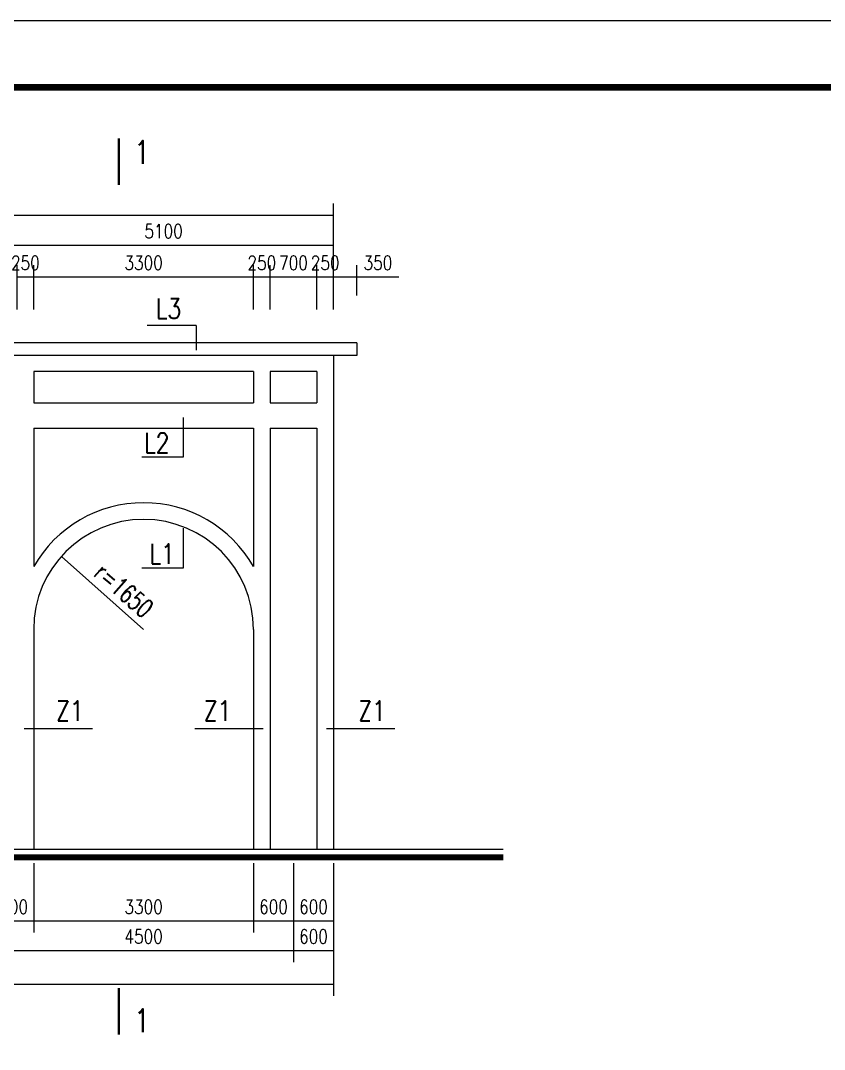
# Model space of a CAD drawing. Extents: x 0 to 180077, y 0 to 85122.
# Drawn here: x 84002 to 96067, y 26603 to 42045 of the extents above; entities that cross this region are included whole.
import ezdxf
from ezdxf.enums import TextEntityAlignment as Align

# ---------------------------------------------------------------- set-up
doc = ezdxf.new("R2010")
doc.units = 0
doc.header["$LTSCALE"] = 1000
doc.header["$MEASUREMENT"] = 0
for name, color, linetype in [('PUB_DIM', 3, 'Continuous'), ('PUB_TITLE', 4, 'Continuous'), ('文字', 3, 'Continuous'), ('柱子', 8, 'Continuous'), ('粗可见', 140, 'Continuous')]:
    doc.layers.add(name, color=color, linetype=linetype)
doc.styles.add('DIM_FONT', font='SIMPLEX.shx', dxfattribs={"width": 0.8})
doc.styles.add('QH1', font='txt1.shx', dxfattribs={"width": 0.7, "bigfont": 'HZTXT.shx'})
doc.styles.add('SIMP', font='TXT.shx', dxfattribs={"width": 0.8, "bigfont": 'HZTXT.shx'})
doc.dimstyles.new('DIMN70', dxfattribs={"dimscale": 0.7, "dimtxt": 300, "dimasz": 1, "dimexe": 250, "dimexo": 300, "dimgap": 150, "dimtad": 1, "dimdec": 0, "dimzin": 0, "dimdsep": 46, "dimtxsty": 'DIM_FONT', "dimcen": 0.09, "dimclrt": 7, "dimadec": 0, "dimazin": 0, "dimtfac": 1, "dimtdec": 0, "dimtix": 1, "dimtmove": 2, "dimatfit": 3, "dimfxl": 1, "dimtolj": 1, "dimtzin": 0, "dimarcsym": 0})

# ---------------------------------------------------------------- blocks, each defined once
blk = doc.blocks.new('*U209')
at = {"color": 0, "lineweight": -2}
for p, q in [((88698.68425311148, 37917.49470417202), (88698.68425311148, 38374.49408426881)), ((89048.68425311148, 37917.49470417202), (89048.68425311148, 38374.49408426881)), ((88699.38425311148, 38199.49408426881), (89047.98425311148, 38199.49408426881)), ((88699.38425311148, 38199.49408426881), (89047.98425311148, 38199.49408426881)), ((89048.68425311148, 38199.49408426881), (89681.44825311148, 38199.49408426881)), ((89048.68425311148, 38199.49408426881), (89681.44825311148, 38199.49408426881))]:
    blk.add_line(p, q, dxfattribs=at)
at = {"color": 0}
for points in [[(88698.68425311148, 38199.49408426881), (88697.98425311148, 38199.37741760214), (88697.98425311148, 38199.61075093548)], [(89048.68425311148, 38199.49408426881), (89049.38425311148, 38199.37741760214), (89049.38425311148, 38199.61075093548)]]:
    blk.add_solid(points, dxfattribs=at)
at = {"color": 7, "insert": (89365.41625311149, 38409.49408426881), "char_height": 210, "width": 1e-09, "attachment_point": 5, "style": 'DIM_FONT'}
blk.add_mtext('\\A1;350', dxfattribs=at)
blk = doc.blocks.new('*U220')
at = {"color": 0, "lineweight": -2}
for p, q in [((72498.68425311148, 38633.52309317887), (72498.68425311148, 39300.52247326076)), ((88698.68425311148, 38633.52309317887), (88698.68425311148, 39300.52247326076)), ((72499.38425311148, 39125.52247326076), (88697.98425311148, 39125.52247326076)), ((72499.38425311148, 39125.52247326076), (88697.98425311148, 39125.52247326076))]:
    blk.add_line(p, q, dxfattribs=at)
at = {"color": 0}
for points in [[(72498.68425311148, 39125.52247326076), (72499.38425311148, 39125.40580659409), (72499.38425311148, 39125.63913992743)], [(88698.68425311148, 39125.52247326076), (88697.98425311148, 39125.40580659409), (88697.98425311148, 39125.63913992743)]]:
    blk.add_solid(points, dxfattribs=at)
at = {"color": 7, "insert": (80598.68425311148, 39335.52247326076), "char_height": 210, "width": 1e-09, "attachment_point": 5, "style": 'DIM_FONT'}
blk.add_mtext('\\A1;16200', dxfattribs=at)
blk = doc.blocks.new('*U221')
at = {"color": 0, "lineweight": -2}
for p, q in [((87498.68894535303, 29398.11349053681), (87498.68894535303, 28359.78686726093)), ((88098.68893910944, 29398.11349053681), (88098.68893910944, 28359.78686726093)), ((87497.98894535303, 28534.78686726093), (87497.28894535304, 28534.78686726093)), ((87497.98894535303, 28534.78686726093), (87497.28894535304, 28534.78686726093)), ((87498.68894535303, 28534.78686726093), (88098.68893910944, 28534.78686726093)), ((88099.38893910944, 28534.78686726093), (88100.08893910944, 28534.78686726093)), ((88099.38893910944, 28534.78686726093), (88100.08893910944, 28534.78686726093))]:
    blk.add_line(p, q, dxfattribs=at)
at = {"color": 0}
for points in [[(87498.68894535303, 28534.78686726093), (87497.98894535303, 28534.67020059426), (87497.98894535303, 28534.9035339276)], [(88098.68893910944, 28534.78686726093), (88099.38893910944, 28534.67020059426), (88099.38893910944, 28534.9035339276)]]:
    blk.add_solid(points, dxfattribs=at)
at = {"color": 7, "insert": (87798.68894223124, 28744.78686726093), "char_height": 210, "width": 1e-09, "attachment_point": 5, "style": 'DIM_FONT'}
blk.add_mtext('\\A1;600', dxfattribs=at)
blk = doc.blocks.new('*U222')
at = {"color": 0, "lineweight": -2}
for p, q in [((84198.68895162642, 29398.11349053681), (84198.68895162642, 28359.78686726093)), ((87498.68894283473, 29398.11349053681), (87498.68894283473, 28359.78686726093)), ((84199.38895162642, 28534.78686726093), (87497.98894283474, 28534.78686726093)), ((84199.38895162642, 28534.78686726093), (87497.98894283474, 28534.78686726093))]:
    blk.add_line(p, q, dxfattribs=at)
at = {"color": 0}
for points in [[(84198.68895162642, 28534.78686726093), (84199.38895162642, 28534.67020059426), (84199.38895162642, 28534.9035339276)], [(87498.68894283473, 28534.78686726093), (87497.98894283474, 28534.67020059426), (87497.98894283474, 28534.9035339276)]]:
    blk.add_solid(points, dxfattribs=at)
at = {"color": 7, "insert": (85848.68894723058, 28744.78686726093), "char_height": 210, "width": 1e-09, "attachment_point": 5, "style": 'DIM_FONT'}
blk.add_mtext('\\A1;3300', dxfattribs=at)
blk = doc.blocks.new('*U232')
at = {"color": 0, "lineweight": -2}
for p, q in [((88098.68894389272, 29398.11349053681), (88098.68894389272, 28359.78686726093)), ((88698.68425311148, 29398.11349053681), (88698.68425311148, 28359.78686726093)), ((88097.98894389272, 28534.78686726093), (88097.28894389272, 28534.78686726093)), ((88097.98894389272, 28534.78686726093), (88097.28894389272, 28534.78686726093)), ((88098.68894389272, 28534.78686726093), (88698.68425311148, 28534.78686726093)), ((88699.38425311148, 28534.78686726093), (88700.08425311148, 28534.78686726093)), ((88699.38425311148, 28534.78686726093), (88700.08425311148, 28534.78686726093))]:
    blk.add_line(p, q, dxfattribs=at)
at = {"color": 0}
for points in [[(88098.68894389272, 28534.78686726093), (88097.98894389272, 28534.67020059426), (88097.98894389272, 28534.9035339276)], [(88698.68425311148, 28534.78686726093), (88699.38425311148, 28534.67020059426), (88699.38425311148, 28534.9035339276)]]:
    blk.add_solid(points, dxfattribs=at)
at = {"color": 7, "insert": (88398.6865985021, 28744.78686726093), "char_height": 210, "width": 1e-09, "attachment_point": 5, "style": 'DIM_FONT'}
blk.add_mtext('\\A1;600', dxfattribs=at)
blk = doc.blocks.new('*U234')
at = {"color": 0, "lineweight": -2}
for p, q in [((83598.68894790113, 29398.11349053681), (83598.68894790113, 28359.78686726093)), ((84198.68894283473, 29398.11349053681), (84198.68894283473, 28359.78686726093)), ((83597.98894790113, 28534.78686726093), (83597.28894790114, 28534.78686726093)), ((83597.98894790113, 28534.78686726093), (83597.28894790114, 28534.78686726093)), ((83598.68894790113, 28534.78686726093), (84198.68894283473, 28534.78686726093)), ((84199.38894283473, 28534.78686726093), (84200.08894283473, 28534.78686726093)), ((84199.38894283473, 28534.78686726093), (84200.08894283473, 28534.78686726093))]:
    blk.add_line(p, q, dxfattribs=at)
at = {"color": 0}
for points in [[(83598.68894790113, 28534.78686726093), (83597.98894790113, 28534.67020059426), (83597.98894790113, 28534.9035339276)], [(84198.68894283473, 28534.78686726093), (84199.38894283473, 28534.67020059426), (84199.38894283473, 28534.9035339276)]]:
    blk.add_solid(points, dxfattribs=at)
at = {"color": 7, "insert": (83898.68894536793, 28744.78686726093), "char_height": 210, "width": 1e-09, "attachment_point": 5, "style": 'DIM_FONT'}
blk.add_mtext('\\A1;600', dxfattribs=at)
blk = doc.blocks.new('*U236')
at = {"color": 0, "lineweight": -2}
for p, q in [((88098.68893805146, 28950.84623381495), (88098.68893805146, 27912.51961053908)), ((88698.68425311148, 28950.84623381495), (88698.68425311148, 27912.51961053908)), ((88097.98893805147, 28087.51961053908), (88097.28893805147, 28087.51961053908)), ((88097.98893805147, 28087.51961053908), (88097.28893805147, 28087.51961053908)), ((88098.68893805146, 28087.51961053908), (88698.68425311148, 28087.51961053908)), ((88699.38425311148, 28087.51961053908), (88700.08425311148, 28087.51961053908)), ((88699.38425311148, 28087.51961053908), (88700.08425311148, 28087.51961053908))]:
    blk.add_line(p, q, dxfattribs=at)
at = {"color": 0}
for points in [[(88098.68893805146, 28087.51961053908), (88097.98893805147, 28087.40294387241), (88097.98893805147, 28087.63627720575)], [(88698.68425311148, 28087.51961053908), (88699.38425311148, 28087.40294387241), (88699.38425311148, 28087.63627720575)]]:
    blk.add_solid(points, dxfattribs=at)
at = {"color": 7, "insert": (88398.68659558147, 28297.51961053908), "char_height": 210, "width": 1e-09, "attachment_point": 5, "style": 'DIM_FONT'}
blk.add_mtext('\\A1;600', dxfattribs=at)
blk = doc.blocks.new('*U237')
at = {"color": 0, "lineweight": -2}
for p, q in [((83598.68894429505, 28950.84623381495), (83598.68894429505, 27912.51961053908)), ((88098.68894685805, 28950.84623381495), (88098.68894685805, 27912.51961053908)), ((83599.38894429505, 28087.51961053908), (88097.98894685805, 28087.51961053908)), ((83599.38894429505, 28087.51961053908), (88097.98894685805, 28087.51961053908))]:
    blk.add_line(p, q, dxfattribs=at)
at = {"color": 0}
for points in [[(83598.68894429505, 28087.51961053908), (83599.38894429505, 28087.40294387241), (83599.38894429505, 28087.63627720575)], [(88098.68894685805, 28087.51961053908), (88097.98894685805, 28087.40294387241), (88097.98894685805, 28087.63627720575)]]:
    blk.add_solid(points, dxfattribs=at)
at = {"color": 7, "insert": (85848.68894557655, 28297.51961053908), "char_height": 210, "width": 1e-09, "attachment_point": 5, "style": 'DIM_FONT'}
blk.add_mtext('\\A1;4500', dxfattribs=at)
blk = doc.blocks.new('*U241')
at = {"color": 0, "lineweight": -2}
for p, q in [((72498.68425311148, 28745.20541769266), (72498.68425311148, 27409.3437935859)), ((88698.68425311148, 28745.20541769266), (88698.68425311148, 27409.3437935859)), ((72499.38425311148, 27584.3437935859), (88697.98425311148, 27584.3437935859)), ((72499.38425311148, 27584.3437935859), (88697.98425311148, 27584.3437935859))]:
    blk.add_line(p, q, dxfattribs=at)
at = {"color": 0}
for points in [[(72498.68425311148, 27584.3437935859), (72499.38425311148, 27584.22712691923), (72499.38425311148, 27584.46046025257)], [(88698.68425311148, 27584.3437935859), (88697.98425311148, 27584.22712691923), (88697.98425311148, 27584.46046025257)]]:
    blk.add_solid(points, dxfattribs=at)
at = {"color": 7, "insert": (80598.68425311148, 27794.3437935859), "char_height": 210, "width": 1e-09, "attachment_point": 5, "style": 'DIM_FONT'}
blk.add_mtext('\\A1;16200', dxfattribs=at)
blk = doc.blocks.new('*U2')
at = {"color": 0, "lineweight": -2}
for p, q in [((83948.60045202076, 37707.49470418692), (83948.60045202076, 38374.49408426881)), ((84198.60045200586, 37707.49470418692), (84198.60045200586, 38374.49408426881)), ((83947.90045202077, 38199.49408426881), (83947.20045202077, 38199.49408426881)), ((83947.90045202077, 38199.49408426881), (83947.20045202077, 38199.49408426881)), ((83948.60045202076, 38199.49408426881), (84198.60045200586, 38199.49408426881)), ((84199.30045200586, 38199.49408426881), (84200.00045200586, 38199.49408426881)), ((84199.30045200586, 38199.49408426881), (84200.00045200586, 38199.49408426881))]:
    blk.add_line(p, q, dxfattribs=at)
at = {"color": 0}
for points in [[(83948.60045202076, 38199.49408426881), (83947.90045202077, 38199.37741760214), (83947.90045202077, 38199.61075093548)], [(84198.60045200586, 38199.49408426881), (84199.30045200586, 38199.37741760214), (84199.30045200586, 38199.61075093548)]]:
    blk.add_solid(points, dxfattribs=at)
at = {"color": 7, "insert": (84073.60045201331, 38409.49408426881), "char_height": 210, "width": 1e-09, "attachment_point": 5, "style": 'DIM_FONT'}
blk.add_mtext('\\A1;250', dxfattribs=at)
blk = doc.blocks.new('*U13')
at = {"color": 0, "lineweight": -2}
for p, q in [((84198.60045200586, 37707.49470418692), (84198.60045200586, 38374.49408426881)), ((87498.60045203567, 37707.49470418692), (87498.60045203567, 38374.49408426881)), ((84199.30045200586, 38199.49408426881), (87497.90045203567, 38199.49408426881)), ((84199.30045200586, 38199.49408426881), (87497.90045203567, 38199.49408426881))]:
    blk.add_line(p, q, dxfattribs=at)
at = {"color": 0}
for points in [[(84198.60045200586, 38199.49408426881), (84199.30045200586, 38199.37741760214), (84199.30045200586, 38199.61075093548)], [(87498.60045203567, 38199.49408426881), (87497.90045203567, 38199.37741760214), (87497.90045203567, 38199.61075093548)]]:
    blk.add_solid(points, dxfattribs=at)
at = {"color": 7, "insert": (85848.60045202076, 38409.49408426881), "char_height": 210, "width": 1e-09, "attachment_point": 5, "style": 'DIM_FONT'}
blk.add_mtext('\\A1;3300', dxfattribs=at)
blk = doc.blocks.new('*U24')
at = {"color": 0, "lineweight": -2}
for p, q in [((87748.60513973236, 37707.49470418692), (87748.60513973236, 38374.49408426881)), ((88448.60514821112, 37707.49470418692), (88448.60514821112, 38374.49408426881)), ((87749.30513973236, 38199.49408426881), (88447.90514821112, 38199.49408426881)), ((87749.30513973236, 38199.49408426881), (88447.90514821112, 38199.49408426881))]:
    blk.add_line(p, q, dxfattribs=at)
at = {"color": 0}
for points in [[(87748.60513973236, 38199.49408426881), (87749.30513973236, 38199.37741760214), (87749.30513973236, 38199.61075093548)], [(88448.60514821112, 38199.49408426881), (88447.90514821112, 38199.37741760214), (88447.90514821112, 38199.61075093548)]]:
    blk.add_solid(points, dxfattribs=at)
at = {"color": 7, "insert": (88098.60514397174, 38409.49408426881), "char_height": 210, "width": 1e-09, "attachment_point": 5, "style": 'DIM_FONT'}
blk.add_mtext('\\A1;700', dxfattribs=at)
blk = doc.blocks.new('*U46')
at = {"color": 0, "lineweight": -2}
for p, q in [((87498.60045203567, 37707.49470418692), (87498.60045203567, 38374.49408426881)), ((87748.60514067113, 37707.49470418692), (87748.60514067113, 38374.49408426881)), ((87497.90045203567, 38199.49408426881), (87497.20045203567, 38199.49408426881)), ((87497.90045203567, 38199.49408426881), (87497.20045203567, 38199.49408426881)), ((87498.60045203567, 38199.49408426881), (87748.60514067113, 38199.49408426881)), ((87749.30514067113, 38199.49408426881), (87750.00514067113, 38199.49408426881)), ((87749.30514067113, 38199.49408426881), (87750.00514067113, 38199.49408426881))]:
    blk.add_line(p, q, dxfattribs=at)
at = {"color": 0}
for points in [[(87498.60045203567, 38199.49408426881), (87497.90045203567, 38199.37741760214), (87497.90045203567, 38199.61075093548)], [(87748.60514067113, 38199.49408426881), (87749.30514067113, 38199.37741760214), (87749.30514067113, 38199.61075093548)]]:
    blk.add_solid(points, dxfattribs=at)
at = {"color": 7, "insert": (87623.6027963534, 38409.49408426881), "char_height": 210, "width": 1e-09, "attachment_point": 5, "style": 'DIM_FONT'}
blk.add_mtext('\\A1;250', dxfattribs=at)
blk = doc.blocks.new('*U57')
at = {"color": 0, "lineweight": -2}
for p, q in [((88448.60514472425, 37707.49470418692), (88448.60514472425, 38374.49408426881)), ((88698.60514470935, 37707.49470418692), (88698.60514470935, 38374.49408426881)), ((88447.90514472425, 38199.49408426881), (88447.20514472426, 38199.49408426881)), ((88447.90514472425, 38199.49408426881), (88447.20514472426, 38199.49408426881)), ((88448.60514472425, 38199.49408426881), (88698.60514470935, 38199.49408426881)), ((88699.30514470935, 38199.49408426881), (88700.00514470934, 38199.49408426881)), ((88699.30514470935, 38199.49408426881), (88700.00514470934, 38199.49408426881))]:
    blk.add_line(p, q, dxfattribs=at)
at = {"color": 0}
for points in [[(88448.60514472425, 38199.49408426881), (88447.90514472425, 38199.37741760214), (88447.90514472425, 38199.61075093548)], [(88698.60514470935, 38199.49408426881), (88699.30514470935, 38199.37741760214), (88699.30514470935, 38199.61075093548)]]:
    blk.add_solid(points, dxfattribs=at)
at = {"color": 7, "insert": (88573.6051447168, 38409.49408426881), "char_height": 210, "width": 1e-09, "attachment_point": 5, "style": 'DIM_FONT'}
blk.add_mtext('\\A1;250', dxfattribs=at)
blk = doc.blocks.new('*U68')
at = {"color": 0, "lineweight": -2}
for p, q in [((83598.68894602358, 38182.38106200099), (83598.68894602358, 38849.38044208288)), ((88698.69363893569, 38182.38106200099), (88698.69363893569, 38849.38044208288)), ((83599.38894602358, 38674.38044208288), (88697.99363893569, 38674.38044208288)), ((83599.38894602358, 38674.38044208288), (88697.99363893569, 38674.38044208288))]:
    blk.add_line(p, q, dxfattribs=at)
at = {"color": 0}
for points in [[(83598.68894602358, 38674.38044208288), (83599.38894602358, 38674.26377541621), (83599.38894602358, 38674.49710874955)], [(88698.69363893569, 38674.38044208288), (88697.99363893569, 38674.26377541621), (88697.99363893569, 38674.49710874955)]]:
    blk.add_solid(points, dxfattribs=at)
at = {"color": 7, "insert": (86148.69129247963, 38884.38044208288), "char_height": 210, "width": 1e-09, "attachment_point": 5, "style": 'DIM_FONT'}
blk.add_mtext('\\A1;5100', dxfattribs=at)

msp = doc.modelspace()

# ---------------------------------------------------------------- linework, layer by layer
at = {"layer": 'PUB_DIM'}
for points in [[(85476.79148112237, 40278.3865416348, 35, 35, 0), (85476.79148112237, 39578.3865416348, 35, 35, 0)], [(85476.79148112237, 26826.44737482071, 35, 35, 0), (85476.79148112237, 27526.44737482071, 35, 35, 0)]]:
    msp.add_lwpolyline(points, format="xyseb", dxfattribs=at)
at = {"layer": 'PUB_TITLE'}
msp.add_lwpolyline([(60648.65329037607, 45.20277485251427), (60648.65329037607, 42045.20277485251), (120048.6532903761, 42045.20277485251), (120048.6532903761, 45.20277485251427)], close=True, dxfattribs=at)
msp.add_lwpolyline([(63148.65329037607, 1045.202774852514, 100, 100, 0), (119048.6532903761, 1045.202774852514, 100, 100, 0), (119048.6532903761, 41045.20277485251, 100, 100, 0), (63148.65329037607, 41045.20277485251, 100, 100, 0)], format="xyseb", close=True, dxfattribs=at)
at = {"layer": '文字'}
for p, q in [((86636.64817099273, 37468.88526970148), (85901.96433353424, 37468.88526970148)), ((86636.64817099273, 37468.88526970148), (86636.64817097783, 37097.0168813467)), ((86440.78184893727, 36087.82539257407), (86440.78184893727, 35492.10956589878)), ((86440.78184893727, 35492.10956589878), (85823.6178047061, 35492.10956589878)), ((86440.78184893727, 34424.20207767189), (86440.78184893727, 33828.48625099659)), ((85848.69363830984, 32908.11349058151), (84614.09051345289, 34002.76189263165)), ((86440.78184893727, 33828.48625099659), (85823.6178047061, 33828.48625099659)), ((84055.36171191931, 31419.49115973711), (85084.03547295928, 31419.49115972221)), ((86616.93544960022, 31419.49115973711), (87645.60921064019, 31419.49115972221)), ((88591.38305915892, 31419.49115973711), (89620.0568201989, 31419.49115972221))]:
    msp.add_line(p, q, dxfattribs=at)
at = {"layer": '柱子', "color": 4}
msp.add_lwpolyline([(69647.0983068496, 29488.11349056661, 90, 90, 0), (91245.8837994188, 29488.11349056661, 90, 90, 0)], format="xyseb", dxfattribs=at)
at = {"layer": '粗可见', "color": 140}
for p, q in [((89048.68894585967, 37208.11349056661), (80598.68894582987, 37208.11349056661)), ((89048.68894585967, 37208.11349056661), (89048.68894585967, 37018.11349056661)), ((89048.68894585967, 37018.11349056661), (80598.68894582987, 37018.11349056661)), ((88698.68894584477, 37018.11349056661), (88698.68894582987, 32908.11349058151)), ((84198.68894581497, 36778.11349056661), (84198.68894582987, 36308.26492375135)), ((87498.68894582987, 36778.11349058151), (84198.68894582987, 36778.11349056661)), ((87498.68894581497, 36778.11349058151), (87498.68894581497, 36308.15387292206)), ((87748.68894581497, 36778.11349058151), (87748.68894581497, 36308.14545997977)), ((88448.68894584477, 36778.11349058151), (87748.68894581497, 36778.11349056661)), ((88448.68894584477, 36778.11349058151), (88448.68894585967, 36308.12190374732)), ((84198.68894578516, 36308.26492375135), (87498.68894580007, 36308.15387293696)), ((87748.68894580007, 36308.14545999467), (88448.68894585967, 36308.12190374732)), ((84198.68894581497, 35928.26492354274), (84198.68894582987, 33850.18567469716)), ((84198.68894578516, 35928.26492352784), (87498.68894580007, 35928.15387271345)), ((87498.68894581497, 35928.15387268364), (87498.68894581497, 33850.18567460775)), ((87748.68894580007, 35928.14545977116), (88448.68894584477, 35928.1219035238)), ((87748.68894581497, 35928.14545975626), (87748.68894580007, 29608.11349055171)), ((88448.68894584477, 35928.1219035238), (88448.68894582987, 29608.11349055171)), ((84198.68894582987, 32908.12312971056), (84198.68894580007, 29608.11349055171)), ((87498.68894580007, 32908.11349056661), (87498.68894580007, 29608.11349056661)), ((88698.68894582987, 32908.11349067092), (88698.68894582987, 29608.11349055171)), ((69647.0983068496, 29608.11349056661), (91245.8837994188, 29608.11349056661))]:
    msp.add_line(p, q, dxfattribs=at)
for radius, start, end in [(1900, 29.72432914610661, 150.2756708508836), (1650, 0, 180)]:
    msp.add_arc((85848.68894580007, 32908.11349056661), radius, start, end, dxfattribs=at)

# ---------------------------------------------------------------- texts
at = {"layer": 'PUB_DIM', "style": 'DIM_FONT', "width": 0.8}
for p in [(85826.79148112237, 40068.3865416348), (85826.79148112237, 27036.44737482071)]:
    msp.add_text('1', height=350, dxfattribs=at).set_placement(p, align=Align.MIDDLE)
at = {"layer": '文字', "style": 'SIMP', "width": 0.8}
for s, p in [('L3', (86031.9033934325, 37571.34329724312)), ('L2', (85855.62370358407, 35555.42339789867)), ('L1', (85935.62370358407, 33891.80008299649)), ('Z1', (84535.83939363062, 31535.76440541446)), ('Z1', (86751.88575214148, 31535.76440541446)), ('Z1', (89071.86074087024, 31535.76440541446))]:
    msp.add_text(s, height=300, dxfattribs=at).set_placement(p)
at = {"layer": '文字', "style": 'QH1', "width": 0.7}
msp.add_text('r=1650', height=280, rotation=319.0919766055958, dxfattribs=at).set_placement((85083.61845895648, 33716.67723837495))

# ---------------------------------------------------------------- dimensions: what is measured, and where the dimension line sits
at = {"layer": 'PUB_DIM'}
for p1, p2, distance, picture, middle in [((72498.68425311148, 38423.52309317887), (88698.68425311148, 38423.52309317887), 701.999380081892, '*U220', (80598.68425311148, 39335.52247326076)), ((83598.68894602358, 37972.38106200099), (88698.69363893569, 37972.38106200099), 701.999380081892, '*U68', (86148.69129247963, 38884.38044208288)), ((83948.60045202076, 37497.49470418692), (84198.60045200586, 37497.49470418692), 701.9993800818847, '*U2', (84073.60045200586, 38409.49408426881)), ((84198.60045200586, 37497.49470418692), (87498.60045203567, 37497.49470418692), 701.9993800818847, '*U13', (85848.60045202076, 38409.49408426881)), ((87498.60045203567, 37497.49470418692), (87748.60514067113, 37497.49470418692), 701.9993800818847, '*U46', (87623.60279634595, 38409.49408426881)), ((87748.60513973236, 37497.49470418692), (88448.60514821112, 37497.49470418692), 701.9993800818847, '*U24', (88098.60514396429, 38409.49408426881)), ((88448.60514472425, 37497.49470418692), (88698.60514470935, 37497.49470418692), 701.9993800818847, '*U57', (88573.60514470935, 38409.49408426881)), ((83598.68894790113, 29608.11349053681), (84198.68894283473, 29608.11349053681), -1073.3266232758797, '*U234', (83898.68894536793, 28744.78686726093)), ((84198.68895162642, 29608.11349053681), (87498.68894283473, 29608.11349053681), -1073.3266232758797, '*U222', (85848.68894723058, 28744.78686726093)), ((87498.68894535303, 29608.11349053681), (88098.68893910944, 29608.11349053681), -1073.3266232758797, '*U221', (87798.68894222379, 28744.78686726093)), ((88098.68894389272, 29608.11349053681), (88698.68425311148, 29608.11349053681), -1073.3266232758797, '*U232', (88398.68659850955, 28744.78686726093)), ((83598.68894429505, 29160.84623381495), (88098.68894685805, 29160.84623381495), -1073.3266232758724, '*U237', (85848.68894557655, 28297.51961053908)), ((88098.68893805146, 29160.84623381495), (88698.68425311148, 29160.84623381495), -1073.3266232758724, '*U236', (88398.68659558892, 28297.51961053908)), ((72498.68425311148, 28955.20541769266), (88698.68425311148, 28955.20541769266), -1370.8616241067612, '*U241', (80598.68425311148, 27794.3437935859))]:
    dim = msp.add_aligned_dim(p1=p1, p2=p2, distance=distance, dimstyle='DIMN70', dxfattribs=at)
    dim.commit()
    dim.dimension.update_dxf_attribs({"geometry": picture, "text_midpoint": middle})
dim = msp.add_linear_dim(base=(89048.68425311148, 38199.49408426881), p1=(88698.68425311148, 37707.49470417202), p2=(89048.68425311148, 37707.49470417202), angle=0, dimstyle='DIMN70', dxfattribs=at)
dim.commit()
dim.dimension.update_dxf_attribs({"geometry": '*U209', "text_midpoint": (89084.24270275235, 38409.49408426881), "dimtype": 161})

doc.saveas('drawing.dxf')
